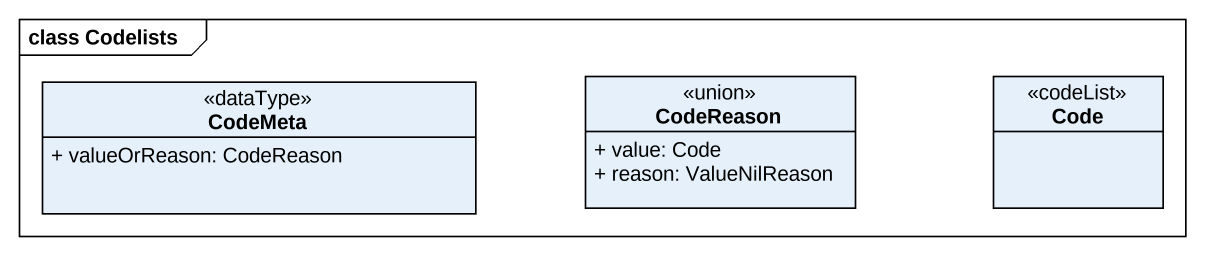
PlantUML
@startuml
mainframe class Codelists
hide circle
hide empty members
skinparam classAttributeIconSize 0
class CodeMeta <<dataType>> {
  + valueOrReason: CodeReason
}
class CodeReason <<union>> {
  + value: Code
  + reason: ValueNilReason
}
class Code <<codeList>>
@enduml
